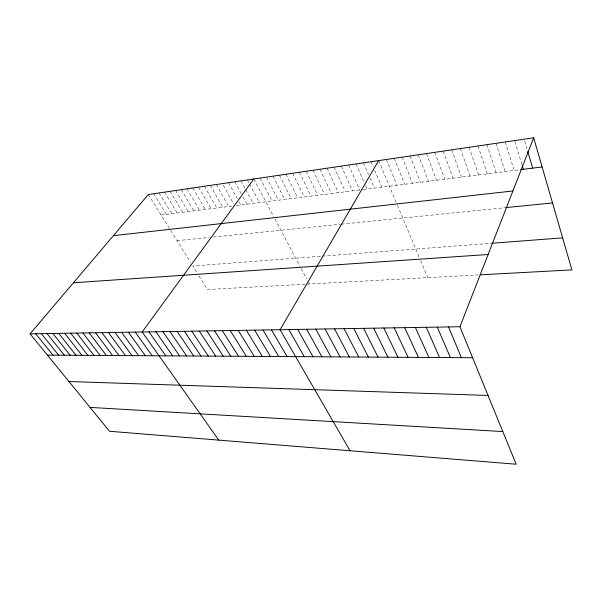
<?xml version="1.0" encoding="UTF-8"?>
<svg xmlns="http://www.w3.org/2000/svg" width="602" height="602" viewBox="0 0 602 602"><rect width="100%" height="100%" fill="white"/><g stroke="black" fill="none" stroke-linecap="round" stroke-linejoin="round"><path stroke-width="0.45" stroke-dasharray="3.01 2.26" d="M161.073 215.034L232.154 206.065M236.473 205.515L362.457 189.615M363.367 189.502L519.707 169.772M177.048 240.695L209.579 237.421M213.319 237.045L340.514 224.253M341.364 224.17L504.973 207.713M320.399 256.294L192.806 265.994L197.26 273.15M322.213 256.151L491.683 243.268M478.613 274.911L207.449 289.509L198.735 275.52M148.303 194.529L169.373 228.361M170.742 230.566L190.593 262.442M153.66 193.739L166.4 214.365M159.063 192.941L171.781 213.68M164.534 192.136L177.214 212.995M170.05 191.323L182.699 212.303M175.626 190.503L188.245 211.603M181.262 189.675L193.852 210.896M186.959 188.84L199.51 210.181M192.715 187.99L205.229 209.458M198.532 187.132L211.009 208.728M204.409 186.266L216.84 207.999M210.354 185.393L222.748 207.254M216.359 184.505L228.707 206.501M223.342 185.25L233.824 204.101M228.564 182.707L237.323 198.607M239.069 201.79L240.823 204.966M234.772 181.796L241.312 193.791M243.057 196.989L246.978 204.191M241.041 180.871L245.383 188.923M245.819 189.728L253.201 203.408M247.384 179.938L249.115 183.181M249.552 183.986L259.492 202.611M253.796 178.997L273.669 216.6M274.956 219.038L299.992 266.423M301.173 268.658L306.614 278.952M308.533 282.579L309.293 284.031M260.094 178.064L272.096 201.023M266.453 177.131L278.402 200.225M272.887 176.183L284.776 199.42M279.388 175.227L291.217 198.607M285.965 174.256L297.734 197.787M292.617 173.278L304.319 196.952M299.337 172.285L310.978 196.117M306.14 171.284L317.705 195.266M313.017 170.276L324.516 194.408M319.978 169.252L331.401 193.535M327.014 168.214L338.362 192.655M334.133 167.168L345.405 191.767M341.326 166.107L352.524 190.872M348.618 165.031L359.725 189.961M355.985 163.947L364.067 182.353M365.542 185.694L367.009 189.043M363.442 162.849L368.544 174.64M370.004 178.004L374.376 188.11M370.99 161.735L373.157 166.822M374.61 170.215L381.834 187.169M378.628 160.614L396.131 202.31M397.471 205.485L419.586 258.183M420.632 260.658L427.766 277.65M386.356 159.477L397.011 185.258M394.182 158.326L404.74 184.28M402.106 157.16L412.551 183.294M410.12 155.978L420.459 182.301M418.232 154.782L428.466 181.285M426.449 153.57L436.57 180.261M434.772 152.344L444.773 179.23M443.2 151.102L453.08 178.177M451.726 149.845L461.486 177.123M460.364 148.574L469.996 176.047M469.116 147.287L478.613 174.956M477.98 145.985L487.342 173.858M486.965 144.661L496.176 172.744M496.063 143.321L505.131 171.608M505.274 141.967L514.198 170.464M514.891 141.485L522.009 164.82M524.605 140.951L527.472 150.598"/><path stroke-width="0.9" d="M459.928 326.743L533.673 137.783L148.303 194.529L30.1 333.854L109.496 431.273L516.162 464.217L459.928 326.743L30.1 333.854M378.628 160.614L280.073 329.715L350.063 450.763M253.796 178.997L142.162 331.995L218.782 440.122M520.625 169.659L542.109 166.942M113.409 235.66L512.912 190.984M505.838 207.622L552.523 202.927M491.683 243.268L562.637 237.873M73.452 282.759L488.124 254.495M480.336 274.821L571.9 269.892L533.673 137.783M47.423 355.112L472.6 357.723M68.959 381.533L488.034 395.446M90.037 407.396L502.805 431.566M35.691 333.756L53.006 355.142M41.35 333.666L58.65 355.18M47.076 333.568L64.369 355.218M52.871 333.478L70.148 355.248M58.74 333.38L76.002 355.285M64.685 333.282L81.925 355.323M70.697 333.184L87.915 355.361M76.785 333.079L93.987 355.398M82.956 332.981L100.128 355.436M89.201 332.876L106.343 355.473M95.522 332.771L112.642 355.511M101.926 332.665L119.023 355.549M108.42 332.56L125.479 355.594M114.99 332.447L132.011 355.632M121.649 332.342L138.633 355.669M128.399 332.229L145.345 355.714M135.232 332.116L152.14 355.752M148.972 331.89L165.791 355.835M155.873 331.77L172.646 355.88M162.864 331.657L179.584 355.925M169.952 331.536L186.62 355.963M177.131 331.424L193.746 356.008M184.408 331.303L200.963 356.053M191.79 331.175L208.277 356.098M199.262 331.055L215.689 356.143M206.847 330.927L223.199 356.188M214.53 330.799L230.814 356.233M222.326 330.671L238.527 356.286M230.227 330.543L246.353 356.331M238.242 330.408L254.285 356.384M246.368 330.272L262.322 356.429M254.608 330.137L270.479 356.482M262.976 330.001L278.741 356.534M271.464 329.858L287.131 356.58M288.81 329.572L304.266 356.685M297.674 329.429L313.017 356.745M306.674 329.279L321.897 356.798M315.809 329.128L330.912 356.851M325.088 328.97L340.055 356.911M334.501 328.82L349.333 356.963M344.066 328.662L358.754 357.024M353.78 328.496L368.326 357.084M363.646 328.338L378.033 357.144M373.669 328.173L387.891 357.204M383.85 328L397.907 357.264M394.19 327.834L408.073 357.325M404.702 327.654L418.405 357.385M415.388 327.48L428.902 357.453M426.246 327.3L439.565 357.52M437.285 327.119L450.401 357.588M448.513 326.931L461.41 357.656M522.288 165.716L523.379 169.305M527.728 151.471L532.687 168.131"/></g></svg>
